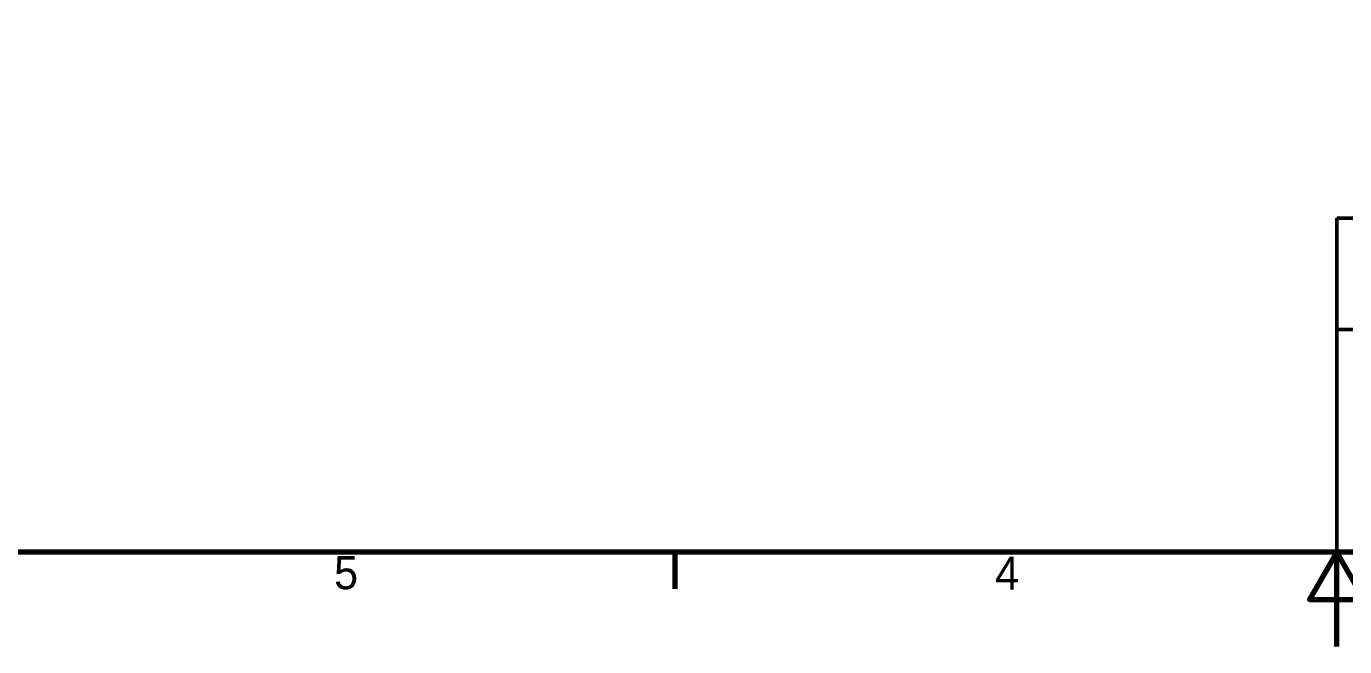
# Model space of a CAD drawing. Header units: millimetres. Extents: x 1021 to 2778, y -197 to 600.
# Drawn here: x 1161 to 1433.5, y 18.9 to 147.2 of the extents above; entities that cross this region are included whole.
import ezdxf
from ezdxf.enums import TextEntityAlignment as Align

# ---------------------------------------------------------------- set-up
doc = ezdxf.new("R2010")
doc.units = ezdxf.units.MM
doc.header["$LTSCALE"] = 2
doc.layers.get('0').update_dxf_attribs({"lineweight": 25})
doc.layers.add('경계(ISO)', color=7, linetype='Continuous', lineweight=70)
doc.layers.add('제목(ISO)', color=7, linetype='Continuous', lineweight=50)
doc.styles.get("Standard").update_dxf_attribs({"font": ''})
doc.styles.get('Standard').set_extended_font_data('Gulim')

# ---------------------------------------------------------------- blocks, each defined once
blk = doc.blocks.new('경계 Default Border')
at = {"layer": '경계(ISO)'}
blk.add_line((140, 10), (140, 6.1), dxfattribs=at)
at = {"layer": '경계(ISO)', "flags": 128}
for points in [[(10, 10), (10, 287), (410, 287), (410, 10), (10, 10)], [(210, 0), (210, 10), (207.11, 5), (212.89, 5), (210, 10)]]:
    blk.add_lwpolyline(points, dxfattribs=at)
at = {"layer": '경계(ISO)', "char_height": 3.5, "attachment_point": 7}
for s, insert in [('5', (103.98, 6.02)), ('4', (173.88, 6.02))]:
    blk.add_mtext(s, dxfattribs=dict(at, insert=insert))
blk = doc.blocks.new('제목 블록 ISO')
at = {"layer": '제목(ISO)'}
for p, q in [((270.07, 130), (100.07, 130)), ((100.07, 130), (100.07, 100)), ((100.07, 120), (270.07, 120)), ((100.07, 100), (270.07, 100))]:
    blk.add_line(p, q, dxfattribs=at)
at = {"layer": '제목(ISO)', "lineweight": 30, "flags": 104}
for tag, p in [('CHECKED_BY', (133.07, 121)), ('ENG_APPROVED_BY', (158.07, 121)), ('AUTHOR', (101.07, 121)), ('CREATION_DATE', (221.07, 121))]:
    blk.add_attdef(tag, text='', height=2.5, dxfattribs=at).set_placement(p, align=Align.BOTTOM_LEFT)
blk.add_attdef('ENG_APPROVAL_DATE', text='', height=2.5, dxfattribs=at).set_placement((196.07, 121), align=Align.BOTTOM_RIGHT)
for tag, p in [('TITLE', (222.57, 115)), ('COMPANY', (137.41, 109.96)), ('REVISION_NUMBER', (242.57, 103.5))]:
    blk.add_attdef(tag, text='', height=3.5, dxfattribs=at).set_placement(p, align=Align.MIDDLE_CENTER)
blk.add_attdef('PART_NUMBER', text='', height=3.5, dxfattribs=at).set_placement((176.07, 105), align=Align.MIDDLE_LEFT)

msp = doc.modelspace()

# ---------------------------------------------------------------- block references
at = {"color": 0}
for name, p, xscale, yscale, zscale in [('경계 Default Border', (1021.2295, 18.9002), 1.955541042, 1.955541042, 1.955541042), ('제목 블록 ISO', (1201.6652, -191.608), 2.300636519999999, 2.300636519999999, 2.300636519999999)]:
    msp.add_blockref(name, p, dxfattribs=dict(at, xscale=xscale, yscale=yscale, zscale=zscale))

doc.saveas('drawing.dxf')
